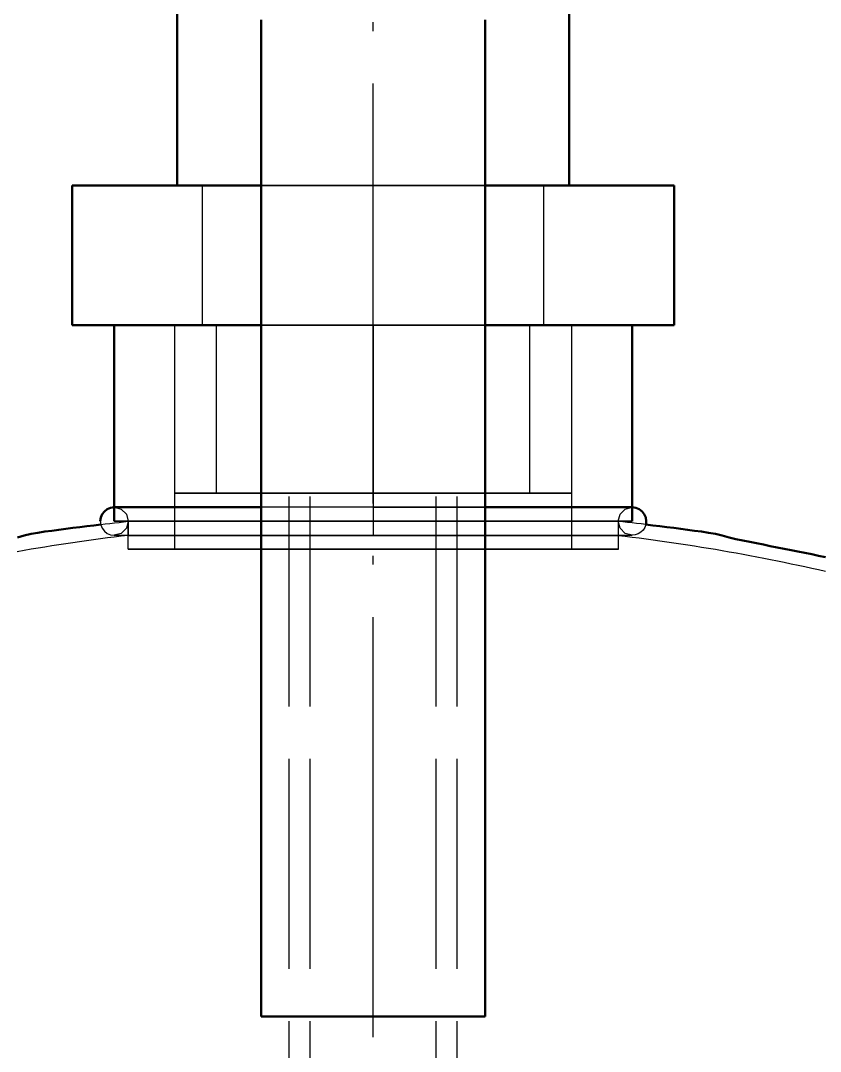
# Model space of a CAD drawing. Header units: millimetres. Extents: x 0 to 420, y 0 to 297.
# Drawn here: x 168.26 to 179.69, y 236.42 to 251.15 of the extents above; entities that cross this region are included whole.
import ezdxf

# ---------------------------------------------------------------- set-up
doc = ezdxf.new("R2010")
doc.units = ezdxf.units.MM
doc.linetypes.add('ISO02-TRAZOS', pattern=[3.75, 3, -0.75])
doc.linetypes.add('ISO04-TRAZO-PUNTO', pattern=[7.625, 6, -0.75, 0.125, -0.75])
for name, color, linetype, lineweight in [('01-VISIBLE', 7, 'CONTINUOUS', 50), ('02-OCULTA', 4, 'ISO02-TRAZOS', 25), ('03-EJE', 1, 'ISO04-TRAZO-PUNTO', 25)]:
    doc.layers.add(name, color=color, linetype=linetype, lineweight=lineweight)

msp = doc.modelspace()

# ---------------------------------------------------------------- linework, layer by layer
at = {"layer": '01-VISIBLE'}
for p, q in [((170.498, 248.795), (170.498, 261.154)), ((176.098, 248.795), (176.098, 261.154)), ((168.998, 246.795), (168.998, 248.795)), ((177.598, 246.795), (177.598, 248.795)), ((169.598, 243.995), (169.598, 246.795)), ((176.998, 243.995), (176.998, 246.795)), ((171.698, 245.261), (171.698, 236.92)), ((174.898, 245.261), (174.898, 236.92))]:
    msp.add_line(p, q, dxfattribs=at)
for points in [[(171.698, 245.261), (171.698, 245.361), (171.698, 245.461), (171.698, 245.561), (171.698, 245.661), (171.698, 245.761), (171.698, 245.861), (171.698, 245.961), (171.698, 246.061), (171.698, 246.161), (171.698, 246.261), (171.698, 246.361), (171.698, 246.461), (171.698, 246.561), (171.698, 246.661), (171.698, 246.761), (171.698, 246.861), (171.698, 246.961), (171.698, 247.061), (171.698, 247.161), (171.698, 247.261), (171.698, 247.361), (171.698, 247.461), (171.698, 247.561), (171.698, 247.661), (171.698, 247.761), (171.698, 247.861), (171.698, 247.961), (171.698, 248.061), (171.698, 248.161), (171.698, 248.261), (171.698, 248.361), (171.698, 248.461), (171.698, 248.561), (171.698, 248.661), (171.698, 248.761), (171.698, 248.861), (171.698, 248.961), (171.698, 249.061), (171.698, 249.161), (171.698, 249.261), (171.698, 249.361), (171.698, 249.461), (171.698, 249.561), (171.698, 249.661), (171.698, 249.761), (171.698, 249.861), (171.698, 249.961), (171.698, 250.061), (171.698, 250.161), (171.698, 250.261), (171.698, 250.361), (171.698, 250.461), (171.698, 250.561), (171.698, 250.661), (171.698, 250.761), (171.698, 250.861), (171.698, 250.961), (171.698, 251.061), (171.698, 251.161)], [(174.898, 245.261), (174.898, 245.361), (174.898, 245.461), (174.898, 245.561), (174.898, 245.661), (174.898, 245.761), (174.898, 245.861), (174.898, 245.961), (174.898, 246.061), (174.898, 246.161), (174.898, 246.261), (174.898, 246.361), (174.898, 246.461), (174.898, 246.561), (174.898, 246.661), (174.898, 246.761), (174.898, 246.861), (174.898, 246.961), (174.898, 247.061), (174.898, 247.161), (174.898, 247.261), (174.898, 247.361), (174.898, 247.461), (174.898, 247.561), (174.898, 247.661), (174.898, 247.761), (174.898, 247.861), (174.898, 247.961), (174.898, 248.061), (174.898, 248.161), (174.898, 248.261), (174.898, 248.361), (174.898, 248.461), (174.898, 248.561), (174.898, 248.661), (174.898, 248.761), (174.898, 248.861), (174.898, 248.961), (174.898, 249.061), (174.898, 249.161), (174.898, 249.261), (174.898, 249.361), (174.898, 249.461), (174.898, 249.561), (174.898, 249.661), (174.898, 249.761), (174.898, 249.861), (174.898, 249.961), (174.898, 250.061), (174.898, 250.161), (174.898, 250.261), (174.898, 250.361), (174.898, 250.461), (174.898, 250.561), (174.898, 250.661), (174.898, 250.761), (174.898, 250.861), (174.898, 250.961), (174.898, 251.061), (174.898, 251.161)], [(168.998, 248.795), (169.098, 248.795), (169.198, 248.795), (169.298, 248.795), (169.398, 248.795), (169.498, 248.795), (169.598, 248.795), (169.698, 248.795), (169.798, 248.795), (169.898, 248.795), (169.998, 248.795), (170.098, 248.795), (170.198, 248.795), (170.298, 248.795), (170.398, 248.795), (170.498, 248.795), (170.598, 248.795), (170.698, 248.795), (170.798, 248.795), (170.898, 248.795), (170.998, 248.795), (171.098, 248.795), (171.198, 248.795), (171.298, 248.795), (171.398, 248.795), (171.498, 248.795), (171.598, 248.795), (171.698, 248.795)], [(174.898, 248.795), (175.002, 248.795), (175.106, 248.795), (175.21, 248.795), (175.314, 248.795), (175.417, 248.795), (175.521, 248.795), (175.625, 248.795), (175.729, 248.795), (175.833, 248.795), (175.937, 248.795), (176.04, 248.795), (176.144, 248.795), (176.248, 248.795), (176.352, 248.795), (176.456, 248.795), (176.56, 248.795), (176.664, 248.795), (176.767, 248.795), (176.871, 248.795), (176.975, 248.795), (177.079, 248.795), (177.183, 248.795), (177.287, 248.795), (177.39, 248.795), (177.494, 248.795), (177.598, 248.795)], [(168.998, 246.795), (169.098, 246.795), (169.198, 246.795), (169.298, 246.795), (169.398, 246.795), (169.498, 246.795), (169.598, 246.795), (169.698, 246.795), (169.798, 246.795), (169.898, 246.795), (169.998, 246.795), (170.098, 246.795), (170.198, 246.795), (170.298, 246.795), (170.398, 246.795), (170.498, 246.795), (170.598, 246.795), (170.698, 246.795), (170.798, 246.795), (170.898, 246.795), (170.998, 246.795), (171.098, 246.795), (171.198, 246.795), (171.298, 246.795), (171.398, 246.795), (171.498, 246.795), (171.598, 246.795), (171.698, 246.795)], [(174.898, 246.795), (175.002, 246.795), (175.106, 246.795), (175.21, 246.795), (175.314, 246.795), (175.417, 246.795), (175.521, 246.795), (175.625, 246.795), (175.729, 246.795), (175.833, 246.795), (175.937, 246.795), (176.04, 246.795), (176.144, 246.795), (176.248, 246.795), (176.352, 246.795), (176.456, 246.795), (176.56, 246.795), (176.664, 246.795), (176.767, 246.795), (176.871, 246.795), (176.975, 246.795), (177.079, 246.795), (177.183, 246.795), (177.287, 246.795), (177.39, 246.795), (177.494, 246.795), (177.598, 246.795)], [(169.598, 244.195), (169.546, 244.188), (169.498, 244.168), (169.457, 244.136), (169.425, 244.095), (169.405, 244.047), (169.398, 243.995)], [(171.698, 244.195), (171.598, 244.195), (171.498, 244.195), (171.398, 244.195), (171.298, 244.195), (171.198, 244.195), (171.098, 244.195), (170.998, 244.195), (170.898, 244.195), (170.798, 244.195), (170.698, 244.195), (170.598, 244.195), (170.498, 244.195), (170.398, 244.195), (170.298, 244.195), (170.198, 244.195), (170.098, 244.195), (169.998, 244.195), (169.898, 244.195), (169.798, 244.195), (169.698, 244.195), (169.598, 244.195)], [(176.998, 244.195), (176.893, 244.195), (176.788, 244.195), (176.683, 244.195), (176.578, 244.195), (176.473, 244.195), (176.368, 244.195), (176.263, 244.195), (176.158, 244.195), (176.053, 244.195), (175.948, 244.195), (175.843, 244.195), (175.738, 244.195), (175.633, 244.195), (175.528, 244.195), (175.423, 244.195), (175.318, 244.195), (175.213, 244.195), (175.108, 244.195), (175.003, 244.195), (174.898, 244.195)], [(177.198, 243.995), (177.191, 244.047), (177.171, 244.095), (177.14, 244.136), (177.098, 244.168), (177.05, 244.188), (176.998, 244.195)], [(168.214, 243.764), (168.311, 243.791), (168.409, 243.815), (168.508, 243.832), (168.607, 243.847), (168.706, 243.86), (168.806, 243.874), (168.906, 243.886), (169.005, 243.899), (169.105, 243.911), (169.204, 243.924), (169.304, 243.936), (169.404, 243.948)], [(177.198, 243.995), (177.198, 243.987), (177.198, 243.979), (177.197, 243.971), (177.196, 243.963), (177.194, 243.956), (177.193, 243.948)], [(179.759, 243.482), (179.66, 243.503), (179.562, 243.523), (179.464, 243.543), (179.365, 243.563), (179.267, 243.583), (179.168, 243.602), (179.07, 243.622), (178.971, 243.641), (178.873, 243.661), (178.775, 243.681), (178.676, 243.7), (178.578, 243.72), (178.479, 243.741), (178.382, 243.764), (178.285, 243.791), (178.187, 243.815), (178.089, 243.832), (177.989, 243.847), (177.89, 243.86), (177.79, 243.874), (177.691, 243.886), (177.591, 243.899), (177.492, 243.911), (177.392, 243.924), (177.292, 243.936), (177.193, 243.948)], [(174.898, 236.92), (174.798, 236.92), (174.698, 236.92), (174.598, 236.92), (174.498, 236.92), (174.398, 236.92), (174.298, 236.92), (174.198, 236.92), (174.098, 236.92), (173.998, 236.92), (173.898, 236.92), (173.798, 236.92), (173.698, 236.92), (173.598, 236.92), (173.498, 236.92), (173.398, 236.92), (173.298, 236.92), (173.198, 236.92), (173.098, 236.92), (172.998, 236.92), (172.898, 236.92), (172.798, 236.92), (172.698, 236.92), (172.598, 236.92), (172.498, 236.92), (172.398, 236.92), (172.298, 236.92), (172.198, 236.92), (172.098, 236.92), (171.998, 236.92), (171.898, 236.92), (171.798, 236.92), (171.698, 236.92)]]:
    msp.add_lwpolyline(points, dxfattribs=at)
at = {"layer": '02-OCULTA'}
for p, q in [((170.498, 248.795), (170.498, 261.554)), ((176.098, 248.795), (176.098, 261.554)), ((170.861, 246.795), (170.861, 248.795)), ((175.298, 248.795), (171.298, 248.795)), ((175.298, 248.795), (171.298, 248.795)), ((175.736, 246.795), (175.736, 248.795)), ((170.461, 243.594), (170.461, 246.795)), ((170.461, 244.395), (170.461, 246.795)), ((171.061, 244.395), (171.061, 246.795)), ((173.298, 246.795), (173.298, 243.594)), ((175.536, 244.395), (175.536, 246.795)), ((176.136, 243.594), (176.136, 246.795)), ((176.136, 244.395), (176.136, 246.795)), ((172.098, 177.6), (172.098, 244.395)), ((172.398, 177.6), (172.398, 244.395)), ((174.198, 177.6), (174.198, 244.395)), ((174.498, 177.6), (174.498, 244.395)), ((169.796, 243.594), (169.796, 243.995)), ((169.798, 243.995), (169.798, 243.794)), ((176.798, 243.995), (176.798, 243.794)), ((176.8, 243.594), (176.8, 243.995))]:
    msp.add_line(p, q, dxfattribs=at)
for points in [[(173.298, 248.795), (173.198, 248.795), (173.098, 248.795), (172.998, 248.795), (172.898, 248.795), (172.798, 248.795), (172.698, 248.795), (172.598, 248.795), (172.498, 248.795), (172.398, 248.795), (172.298, 248.795), (172.198, 248.795), (172.098, 248.795), (171.998, 248.795), (171.898, 248.795), (171.798, 248.795), (171.698, 248.795), (171.598, 248.795), (171.498, 248.795), (171.398, 248.795), (171.298, 248.795), (171.198, 248.795), (171.098, 248.795), (170.998, 248.795), (170.898, 248.795), (170.798, 248.795), (170.698, 248.795), (170.598, 248.795), (170.498, 248.795), (170.398, 248.795), (170.298, 248.795), (170.198, 248.795), (170.098, 248.795), (169.998, 248.795), (169.898, 248.795), (169.798, 248.795), (169.698, 248.795), (169.598, 248.795), (169.498, 248.795), (169.398, 248.795), (169.298, 248.795), (169.198, 248.795), (169.098, 248.795), (168.998, 248.795)], [(171.298, 248.795), (171.198, 248.795), (171.098, 248.795), (170.998, 248.795), (170.898, 248.795), (170.798, 248.795), (170.698, 248.795), (170.598, 248.795), (170.498, 248.795)], [(171.298, 248.795), (171.198, 248.795), (171.098, 248.795), (170.998, 248.795), (170.898, 248.795), (170.798, 248.795), (170.698, 248.795), (170.598, 248.795), (170.498, 248.795)], [(173.298, 248.795), (173.197, 248.795), (173.095, 248.795), (172.993, 248.795), (172.892, 248.795), (172.79, 248.795), (172.689, 248.795), (172.587, 248.795), (172.486, 248.795), (172.384, 248.795), (172.282, 248.795), (172.181, 248.795), (172.079, 248.795), (171.978, 248.795), (171.876, 248.795), (171.775, 248.795), (171.673, 248.795), (171.572, 248.795), (171.47, 248.795), (171.368, 248.795), (171.267, 248.795), (171.165, 248.795), (171.064, 248.795), (170.962, 248.795), (170.861, 248.795)], [(170.861, 248.795), (170.962, 248.795), (171.064, 248.795), (171.165, 248.795), (171.267, 248.795), (171.368, 248.795), (171.47, 248.795), (171.572, 248.795), (171.673, 248.795), (171.775, 248.795), (171.876, 248.795), (171.978, 248.795), (172.079, 248.795), (172.181, 248.795), (172.282, 248.795), (172.384, 248.795), (172.486, 248.795), (172.587, 248.795), (172.689, 248.795), (172.79, 248.795), (172.892, 248.795), (172.993, 248.795), (173.095, 248.795), (173.197, 248.795), (173.298, 248.795), (173.4, 248.795), (173.501, 248.795), (173.603, 248.795), (173.704, 248.795), (173.806, 248.795), (173.908, 248.795), (174.009, 248.795), (174.111, 248.795), (174.212, 248.795), (174.314, 248.795), (174.415, 248.795), (174.517, 248.795), (174.619, 248.795), (174.72, 248.795), (174.822, 248.795), (174.923, 248.795), (175.025, 248.795), (175.126, 248.795), (175.228, 248.795), (175.329, 248.795), (175.431, 248.795), (175.533, 248.795), (175.634, 248.795), (175.736, 248.795)], [(171.698, 248.795), (171.801, 248.795), (171.905, 248.795), (172.008, 248.795), (172.111, 248.795), (172.214, 248.795), (172.318, 248.795), (172.421, 248.795), (172.524, 248.795), (172.627, 248.795), (172.73, 248.795), (172.834, 248.795), (172.937, 248.795), (173.04, 248.795), (173.143, 248.795), (173.247, 248.795), (173.35, 248.795), (173.453, 248.795), (173.556, 248.795), (173.659, 248.795), (173.763, 248.795), (173.866, 248.795), (173.969, 248.795), (174.072, 248.795), (174.176, 248.795), (174.279, 248.795), (174.382, 248.795), (174.485, 248.795), (174.588, 248.795), (174.692, 248.795), (174.795, 248.795), (174.898, 248.795)], [(177.598, 248.795), (177.496, 248.795), (177.393, 248.795), (177.291, 248.795), (177.189, 248.795), (177.086, 248.795), (176.984, 248.795), (176.881, 248.795), (176.779, 248.795), (176.677, 248.795), (176.574, 248.795), (176.472, 248.795), (176.37, 248.795), (176.267, 248.795), (176.165, 248.795), (176.062, 248.795), (175.96, 248.795), (175.858, 248.795), (175.755, 248.795), (175.653, 248.795), (175.551, 248.795), (175.448, 248.795), (175.346, 248.795), (175.243, 248.795), (175.141, 248.795), (175.039, 248.795), (174.936, 248.795), (174.834, 248.795), (174.731, 248.795), (174.629, 248.795), (174.527, 248.795), (174.424, 248.795), (174.322, 248.795), (174.22, 248.795), (174.117, 248.795), (174.015, 248.795), (173.912, 248.795), (173.81, 248.795), (173.708, 248.795), (173.605, 248.795), (173.503, 248.795), (173.401, 248.795), (173.298, 248.795)], [(175.736, 248.795), (175.634, 248.795), (175.533, 248.795), (175.431, 248.795), (175.329, 248.795), (175.228, 248.795), (175.126, 248.795), (175.025, 248.795), (174.923, 248.795), (174.822, 248.795), (174.72, 248.795), (174.619, 248.795), (174.517, 248.795), (174.415, 248.795), (174.314, 248.795), (174.212, 248.795), (174.111, 248.795), (174.009, 248.795), (173.908, 248.795), (173.806, 248.795), (173.704, 248.795), (173.603, 248.795), (173.501, 248.795), (173.4, 248.795), (173.298, 248.795)], [(175.298, 248.795), (175.398, 248.795), (175.498, 248.795), (175.598, 248.795), (175.698, 248.795), (175.798, 248.795), (175.898, 248.795), (175.998, 248.795), (176.098, 248.795)], [(175.298, 248.795), (175.398, 248.795), (175.498, 248.795), (175.598, 248.795), (175.698, 248.795), (175.798, 248.795), (175.898, 248.795), (175.998, 248.795), (176.098, 248.795)], [(173.298, 246.795), (173.198, 246.795), (173.098, 246.795), (172.998, 246.795), (172.898, 246.795), (172.798, 246.795), (172.698, 246.795), (172.598, 246.795), (172.498, 246.795), (172.398, 246.795), (172.298, 246.795), (172.198, 246.795), (172.098, 246.795), (171.998, 246.795), (171.898, 246.795), (171.798, 246.795), (171.698, 246.795), (171.598, 246.795), (171.498, 246.795), (171.398, 246.795), (171.298, 246.795), (171.198, 246.795), (171.098, 246.795), (170.998, 246.795), (170.898, 246.795), (170.798, 246.795), (170.698, 246.795), (170.598, 246.795), (170.498, 246.795), (170.398, 246.795), (170.298, 246.795), (170.198, 246.795), (170.098, 246.795), (169.998, 246.795), (169.898, 246.795), (169.798, 246.795), (169.698, 246.795), (169.598, 246.795), (169.498, 246.795), (169.398, 246.795), (169.298, 246.795), (169.198, 246.795), (169.098, 246.795), (168.998, 246.795)], [(173.298, 246.795), (173.198, 246.795), (173.098, 246.795), (172.998, 246.795), (172.898, 246.795), (172.798, 246.795), (172.698, 246.795), (172.598, 246.795), (172.498, 246.795), (172.398, 246.795), (172.298, 246.795), (172.198, 246.795), (172.098, 246.795), (171.998, 246.795), (171.898, 246.795), (171.798, 246.795), (171.698, 246.795), (171.598, 246.795), (171.498, 246.795), (171.398, 246.795), (171.298, 246.795), (171.198, 246.795), (171.098, 246.795), (170.998, 246.795), (170.898, 246.795), (170.798, 246.795), (170.698, 246.795), (170.598, 246.795), (170.498, 246.795), (170.398, 246.795), (170.298, 246.795), (170.198, 246.795), (170.098, 246.795), (169.998, 246.795), (169.898, 246.795), (169.798, 246.795), (169.698, 246.795), (169.598, 246.795)], [(169.598, 246.795), (169.698, 246.795), (169.798, 246.795), (169.898, 246.795), (169.998, 246.795), (170.098, 246.795), (170.198, 246.795), (170.298, 246.795), (170.398, 246.795), (170.498, 246.795), (170.598, 246.795), (170.698, 246.795), (170.798, 246.795), (170.898, 246.795), (170.998, 246.795), (171.098, 246.795), (171.198, 246.795), (171.298, 246.795), (171.398, 246.795), (171.498, 246.795), (171.598, 246.795), (171.698, 246.795), (171.798, 246.795), (171.898, 246.795), (171.998, 246.795), (172.098, 246.795), (172.198, 246.795), (172.298, 246.795), (172.398, 246.795), (172.498, 246.795), (172.598, 246.795), (172.698, 246.795), (172.798, 246.795), (172.898, 246.795), (172.998, 246.795), (173.098, 246.795), (173.198, 246.795), (173.298, 246.795), (173.398, 246.795), (173.498, 246.795), (173.598, 246.795), (173.698, 246.795), (173.798, 246.795), (173.898, 246.795), (173.998, 246.795), (174.098, 246.795), (174.198, 246.795), (174.298, 246.795), (174.398, 246.795), (174.498, 246.795), (174.598, 246.795), (174.698, 246.795), (174.798, 246.795), (174.898, 246.795), (174.998, 246.795), (175.098, 246.795), (175.198, 246.795), (175.298, 246.795), (175.398, 246.795), (175.498, 246.795), (175.598, 246.795), (175.698, 246.795), (175.798, 246.795), (175.898, 246.795), (175.998, 246.795), (176.098, 246.795), (176.198, 246.795), (176.298, 246.795), (176.398, 246.795), (176.498, 246.795), (176.598, 246.795), (176.698, 246.795), (176.798, 246.795), (176.898, 246.795), (176.998, 246.795)], [(173.298, 246.795), (173.197, 246.795), (173.095, 246.795), (172.994, 246.795), (172.893, 246.795), (172.791, 246.795), (172.69, 246.795), (172.589, 246.795), (172.487, 246.795), (172.386, 246.795), (172.285, 246.795), (172.183, 246.795), (172.082, 246.795), (171.981, 246.795), (171.879, 246.795), (171.778, 246.795), (171.677, 246.795), (171.575, 246.795), (171.474, 246.795), (171.373, 246.795), (171.271, 246.795), (171.17, 246.795), (171.069, 246.795), (170.967, 246.795), (170.866, 246.795), (170.765, 246.795), (170.663, 246.795), (170.562, 246.795), (170.461, 246.795)], [(170.461, 246.795), (170.562, 246.795), (170.663, 246.795), (170.765, 246.795), (170.866, 246.795), (170.967, 246.795), (171.069, 246.795), (171.17, 246.795), (171.271, 246.795), (171.373, 246.795), (171.474, 246.795), (171.575, 246.795), (171.677, 246.795), (171.778, 246.795), (171.879, 246.795), (171.981, 246.795), (172.082, 246.795), (172.183, 246.795), (172.285, 246.795), (172.386, 246.795), (172.487, 246.795), (172.589, 246.795), (172.69, 246.795), (172.791, 246.795), (172.893, 246.795), (172.994, 246.795), (173.095, 246.795), (173.197, 246.795), (173.298, 246.795), (173.4, 246.795), (173.501, 246.795), (173.602, 246.795), (173.704, 246.795), (173.805, 246.795), (173.906, 246.795), (174.008, 246.795), (174.109, 246.795), (174.21, 246.795), (174.312, 246.795), (174.413, 246.795), (174.514, 246.795), (174.616, 246.795), (174.717, 246.795), (174.818, 246.795), (174.92, 246.795), (175.021, 246.795), (175.122, 246.795), (175.224, 246.795), (175.325, 246.795), (175.426, 246.795), (175.528, 246.795), (175.629, 246.795), (175.73, 246.795), (175.832, 246.795), (175.933, 246.795), (176.034, 246.795), (176.136, 246.795)], [(173.298, 246.795), (173.197, 246.795), (173.095, 246.795), (172.994, 246.795), (172.893, 246.795), (172.791, 246.795), (172.69, 246.795), (172.589, 246.795), (172.487, 246.795), (172.386, 246.795), (172.285, 246.795), (172.183, 246.795), (172.082, 246.795), (171.981, 246.795), (171.879, 246.795), (171.778, 246.795), (171.677, 246.795), (171.575, 246.795), (171.474, 246.795), (171.373, 246.795), (171.271, 246.795), (171.17, 246.795), (171.069, 246.795), (170.967, 246.795), (170.866, 246.795), (170.765, 246.795), (170.663, 246.795), (170.562, 246.795), (170.461, 246.795)], [(170.461, 246.795), (170.562, 246.795), (170.663, 246.795), (170.765, 246.795), (170.866, 246.795), (170.967, 246.795), (171.069, 246.795), (171.17, 246.795), (171.271, 246.795), (171.373, 246.795), (171.474, 246.795), (171.575, 246.795), (171.677, 246.795), (171.778, 246.795), (171.879, 246.795), (171.981, 246.795), (172.082, 246.795), (172.183, 246.795), (172.285, 246.795), (172.386, 246.795), (172.487, 246.795), (172.589, 246.795), (172.69, 246.795), (172.791, 246.795), (172.893, 246.795), (172.994, 246.795), (173.095, 246.795), (173.197, 246.795), (173.298, 246.795), (173.4, 246.795), (173.501, 246.795), (173.602, 246.795), (173.704, 246.795), (173.805, 246.795), (173.906, 246.795), (174.008, 246.795), (174.109, 246.795), (174.21, 246.795), (174.312, 246.795), (174.413, 246.795), (174.514, 246.795), (174.616, 246.795), (174.717, 246.795), (174.818, 246.795), (174.92, 246.795), (175.021, 246.795), (175.122, 246.795), (175.224, 246.795), (175.325, 246.795), (175.426, 246.795), (175.528, 246.795), (175.629, 246.795), (175.73, 246.795), (175.832, 246.795), (175.933, 246.795), (176.034, 246.795), (176.136, 246.795)], [(173.298, 246.795), (173.197, 246.795), (173.095, 246.795), (172.993, 246.795), (172.892, 246.795), (172.79, 246.795), (172.689, 246.795), (172.587, 246.795), (172.486, 246.795), (172.384, 246.795), (172.282, 246.795), (172.181, 246.795), (172.079, 246.795), (171.978, 246.795), (171.876, 246.795), (171.775, 246.795), (171.673, 246.795), (171.572, 246.795), (171.47, 246.795), (171.368, 246.795), (171.267, 246.795), (171.165, 246.795), (171.064, 246.795), (170.962, 246.795), (170.861, 246.795)], [(170.861, 246.795), (170.962, 246.795), (171.064, 246.795), (171.165, 246.795), (171.267, 246.795), (171.368, 246.795), (171.47, 246.795), (171.572, 246.795), (171.673, 246.795), (171.775, 246.795), (171.876, 246.795), (171.978, 246.795), (172.079, 246.795), (172.181, 246.795), (172.282, 246.795), (172.384, 246.795), (172.486, 246.795), (172.587, 246.795), (172.689, 246.795), (172.79, 246.795), (172.892, 246.795), (172.993, 246.795), (173.095, 246.795), (173.197, 246.795), (173.298, 246.795), (173.4, 246.795), (173.501, 246.795), (173.603, 246.795), (173.704, 246.795), (173.806, 246.795), (173.908, 246.795), (174.009, 246.795), (174.111, 246.795), (174.212, 246.795), (174.314, 246.795), (174.415, 246.795), (174.517, 246.795), (174.619, 246.795), (174.72, 246.795), (174.822, 246.795), (174.923, 246.795), (175.025, 246.795), (175.126, 246.795), (175.228, 246.795), (175.329, 246.795), (175.431, 246.795), (175.533, 246.795), (175.634, 246.795), (175.736, 246.795)], [(173.298, 246.795), (173.196, 246.795), (173.095, 246.795), (172.993, 246.795), (172.891, 246.795), (172.79, 246.795), (172.688, 246.795), (172.586, 246.795), (172.484, 246.795), (172.383, 246.795), (172.281, 246.795), (172.179, 246.795), (172.078, 246.795), (171.976, 246.795), (171.874, 246.795), (171.773, 246.795), (171.671, 246.795), (171.569, 246.795), (171.467, 246.795), (171.366, 246.795), (171.264, 246.795), (171.162, 246.795), (171.061, 246.795)], [(171.061, 246.795), (171.162, 246.795), (171.264, 246.795), (171.366, 246.795), (171.467, 246.795), (171.569, 246.795), (171.671, 246.795), (171.773, 246.795), (171.874, 246.795), (171.976, 246.795), (172.078, 246.795), (172.179, 246.795), (172.281, 246.795), (172.383, 246.795), (172.484, 246.795), (172.586, 246.795), (172.688, 246.795), (172.79, 246.795), (172.891, 246.795), (172.993, 246.795), (173.095, 246.795), (173.196, 246.795), (173.298, 246.795), (173.4, 246.795), (173.502, 246.795), (173.603, 246.795), (173.705, 246.795), (173.807, 246.795), (173.908, 246.795), (174.01, 246.795), (174.112, 246.795), (174.214, 246.795), (174.315, 246.795), (174.417, 246.795), (174.519, 246.795), (174.62, 246.795), (174.722, 246.795), (174.824, 246.795), (174.926, 246.795), (175.027, 246.795), (175.129, 246.795), (175.231, 246.795), (175.332, 246.795), (175.434, 246.795), (175.536, 246.795)], [(171.698, 246.795), (171.801, 246.795), (171.905, 246.795), (172.008, 246.795), (172.111, 246.795), (172.214, 246.795), (172.318, 246.795), (172.421, 246.795), (172.524, 246.795), (172.627, 246.795), (172.73, 246.795), (172.834, 246.795), (172.937, 246.795), (173.04, 246.795), (173.143, 246.795), (173.247, 246.795), (173.35, 246.795), (173.453, 246.795), (173.556, 246.795), (173.659, 246.795), (173.763, 246.795), (173.866, 246.795), (173.969, 246.795), (174.072, 246.795), (174.176, 246.795), (174.279, 246.795), (174.382, 246.795), (174.485, 246.795), (174.588, 246.795), (174.692, 246.795), (174.795, 246.795), (174.898, 246.795)], [(176.136, 246.795), (176.034, 246.795), (175.933, 246.795), (175.832, 246.795), (175.73, 246.795), (175.629, 246.795), (175.528, 246.795), (175.426, 246.795), (175.325, 246.795), (175.224, 246.795), (175.122, 246.795), (175.021, 246.795), (174.92, 246.795), (174.818, 246.795), (174.717, 246.795), (174.616, 246.795), (174.514, 246.795), (174.413, 246.795), (174.312, 246.795), (174.21, 246.795), (174.109, 246.795), (174.008, 246.795), (173.906, 246.795), (173.805, 246.795), (173.704, 246.795), (173.602, 246.795), (173.501, 246.795), (173.4, 246.795), (173.298, 246.795)], [(176.998, 246.795), (176.898, 246.795), (176.798, 246.795), (176.698, 246.795), (176.598, 246.795), (176.498, 246.795), (176.398, 246.795), (176.298, 246.795), (176.198, 246.795), (176.098, 246.795), (175.998, 246.795), (175.898, 246.795), (175.798, 246.795), (175.698, 246.795), (175.598, 246.795), (175.498, 246.795), (175.398, 246.795), (175.298, 246.795), (175.198, 246.795), (175.098, 246.795), (174.998, 246.795), (174.898, 246.795), (174.798, 246.795), (174.698, 246.795), (174.598, 246.795), (174.498, 246.795), (174.398, 246.795), (174.298, 246.795), (174.198, 246.795), (174.098, 246.795), (173.998, 246.795), (173.898, 246.795), (173.798, 246.795), (173.698, 246.795), (173.598, 246.795), (173.498, 246.795), (173.398, 246.795), (173.298, 246.795)], [(177.598, 246.795), (177.496, 246.795), (177.393, 246.795), (177.291, 246.795), (177.189, 246.795), (177.086, 246.795), (176.984, 246.795), (176.881, 246.795), (176.779, 246.795), (176.677, 246.795), (176.574, 246.795), (176.472, 246.795), (176.37, 246.795), (176.267, 246.795), (176.165, 246.795), (176.062, 246.795), (175.96, 246.795), (175.858, 246.795), (175.755, 246.795), (175.653, 246.795), (175.551, 246.795), (175.448, 246.795), (175.346, 246.795), (175.243, 246.795), (175.141, 246.795), (175.039, 246.795), (174.936, 246.795), (174.834, 246.795), (174.731, 246.795), (174.629, 246.795), (174.527, 246.795), (174.424, 246.795), (174.322, 246.795), (174.22, 246.795), (174.117, 246.795), (174.015, 246.795), (173.912, 246.795), (173.81, 246.795), (173.708, 246.795), (173.605, 246.795), (173.503, 246.795), (173.401, 246.795), (173.298, 246.795)], [(175.736, 246.795), (175.634, 246.795), (175.533, 246.795), (175.431, 246.795), (175.329, 246.795), (175.228, 246.795), (175.126, 246.795), (175.025, 246.795), (174.923, 246.795), (174.822, 246.795), (174.72, 246.795), (174.619, 246.795), (174.517, 246.795), (174.415, 246.795), (174.314, 246.795), (174.212, 246.795), (174.111, 246.795), (174.009, 246.795), (173.908, 246.795), (173.806, 246.795), (173.704, 246.795), (173.603, 246.795), (173.501, 246.795), (173.4, 246.795), (173.298, 246.795)], [(176.136, 246.795), (176.034, 246.795), (175.933, 246.795), (175.832, 246.795), (175.73, 246.795), (175.629, 246.795), (175.528, 246.795), (175.426, 246.795), (175.325, 246.795), (175.224, 246.795), (175.122, 246.795), (175.021, 246.795), (174.92, 246.795), (174.818, 246.795), (174.717, 246.795), (174.616, 246.795), (174.514, 246.795), (174.413, 246.795), (174.312, 246.795), (174.21, 246.795), (174.109, 246.795), (174.008, 246.795), (173.906, 246.795), (173.805, 246.795), (173.704, 246.795), (173.602, 246.795), (173.501, 246.795), (173.4, 246.795), (173.298, 246.795)], [(175.536, 246.795), (175.434, 246.795), (175.332, 246.795), (175.231, 246.795), (175.129, 246.795), (175.027, 246.795), (174.926, 246.795), (174.824, 246.795), (174.722, 246.795), (174.62, 246.795), (174.519, 246.795), (174.417, 246.795), (174.315, 246.795), (174.214, 246.795), (174.112, 246.795), (174.01, 246.795), (173.908, 246.795), (173.807, 246.795), (173.705, 246.795), (173.603, 246.795), (173.502, 246.795), (173.4, 246.795), (173.298, 246.795)], [(173.298, 244.395), (173.197, 244.395), (173.095, 244.395), (172.994, 244.395), (172.893, 244.395), (172.791, 244.395), (172.69, 244.395), (172.589, 244.395), (172.487, 244.395), (172.386, 244.395), (172.285, 244.395), (172.183, 244.395), (172.082, 244.395), (171.981, 244.395), (171.879, 244.395), (171.778, 244.395), (171.677, 244.395), (171.575, 244.395), (171.474, 244.395), (171.373, 244.395), (171.271, 244.395), (171.17, 244.395), (171.069, 244.395), (170.967, 244.395), (170.866, 244.395), (170.765, 244.395), (170.663, 244.395), (170.562, 244.395), (170.461, 244.395)], [(170.461, 244.395), (170.562, 244.395), (170.663, 244.395), (170.765, 244.395), (170.866, 244.395), (170.967, 244.395), (171.069, 244.395), (171.17, 244.395), (171.271, 244.395), (171.373, 244.395), (171.474, 244.395), (171.575, 244.395), (171.677, 244.395), (171.778, 244.395), (171.879, 244.395), (171.981, 244.395), (172.082, 244.395), (172.183, 244.395), (172.285, 244.395), (172.386, 244.395), (172.487, 244.395), (172.589, 244.395), (172.69, 244.395), (172.791, 244.395), (172.893, 244.395), (172.994, 244.395), (173.095, 244.395), (173.197, 244.395), (173.298, 244.395), (173.4, 244.395), (173.501, 244.395), (173.602, 244.395), (173.704, 244.395), (173.805, 244.395), (173.906, 244.395), (174.008, 244.395), (174.109, 244.395), (174.21, 244.395), (174.312, 244.395), (174.413, 244.395), (174.514, 244.395), (174.616, 244.395), (174.717, 244.395), (174.818, 244.395), (174.92, 244.395), (175.021, 244.395), (175.122, 244.395), (175.224, 244.395), (175.325, 244.395), (175.426, 244.395), (175.528, 244.395), (175.629, 244.395), (175.73, 244.395), (175.832, 244.395), (175.933, 244.395), (176.034, 244.395), (176.136, 244.395)], [(173.298, 244.395), (173.196, 244.395), (173.095, 244.395), (172.993, 244.395), (172.891, 244.395), (172.79, 244.395), (172.688, 244.395), (172.586, 244.395), (172.484, 244.395), (172.383, 244.395), (172.281, 244.395), (172.179, 244.395), (172.078, 244.395), (171.976, 244.395), (171.874, 244.395), (171.773, 244.395), (171.671, 244.395), (171.569, 244.395), (171.467, 244.395), (171.366, 244.395), (171.264, 244.395), (171.162, 244.395), (171.061, 244.395)], [(171.061, 244.395), (171.162, 244.395), (171.264, 244.395), (171.366, 244.395), (171.467, 244.395), (171.569, 244.395), (171.671, 244.395), (171.773, 244.395), (171.874, 244.395), (171.976, 244.395), (172.078, 244.395), (172.179, 244.395), (172.281, 244.395), (172.383, 244.395), (172.484, 244.395), (172.586, 244.395), (172.688, 244.395), (172.79, 244.395), (172.891, 244.395), (172.993, 244.395), (173.095, 244.395), (173.196, 244.395), (173.298, 244.395), (173.4, 244.395), (173.502, 244.395), (173.603, 244.395), (173.705, 244.395), (173.807, 244.395), (173.908, 244.395), (174.01, 244.395), (174.112, 244.395), (174.214, 244.395), (174.315, 244.395), (174.417, 244.395), (174.519, 244.395), (174.62, 244.395), (174.722, 244.395), (174.824, 244.395), (174.926, 244.395), (175.027, 244.395), (175.129, 244.395), (175.231, 244.395), (175.332, 244.395), (175.434, 244.395), (175.536, 244.395)], [(173.298, 244.395), (173.198, 244.395), (173.098, 244.395), (172.998, 244.395), (172.898, 244.395), (172.798, 244.395), (172.698, 244.395), (172.598, 244.395), (172.498, 244.395), (172.398, 244.395), (172.298, 244.395), (172.198, 244.395), (172.098, 244.395)], [(172.098, 244.395), (172.198, 244.395), (172.298, 244.395), (172.398, 244.395), (172.498, 244.395), (172.598, 244.395), (172.698, 244.395), (172.798, 244.395), (172.898, 244.395), (172.998, 244.395), (173.098, 244.395), (173.198, 244.395), (173.298, 244.395), (173.398, 244.395), (173.498, 244.395), (173.598, 244.395), (173.698, 244.395), (173.798, 244.395), (173.898, 244.395), (173.998, 244.395), (174.098, 244.395), (174.198, 244.395), (174.298, 244.395), (174.398, 244.395), (174.498, 244.395)], [(173.298, 244.395), (173.198, 244.395), (173.098, 244.395), (172.998, 244.395), (172.898, 244.395), (172.798, 244.395), (172.698, 244.395), (172.598, 244.395), (172.498, 244.395), (172.398, 244.395)], [(172.398, 244.395), (172.498, 244.395), (172.598, 244.395), (172.698, 244.395), (172.798, 244.395), (172.898, 244.395), (172.998, 244.395), (173.098, 244.395), (173.198, 244.395), (173.298, 244.395), (173.398, 244.395), (173.498, 244.395), (173.598, 244.395), (173.698, 244.395), (173.798, 244.395), (173.898, 244.395), (173.998, 244.395), (174.098, 244.395), (174.198, 244.395)], [(176.136, 244.395), (176.034, 244.395), (175.933, 244.395), (175.832, 244.395), (175.73, 244.395), (175.629, 244.395), (175.528, 244.395), (175.426, 244.395), (175.325, 244.395), (175.224, 244.395), (175.122, 244.395), (175.021, 244.395), (174.92, 244.395), (174.818, 244.395), (174.717, 244.395), (174.616, 244.395), (174.514, 244.395), (174.413, 244.395), (174.312, 244.395), (174.21, 244.395), (174.109, 244.395), (174.008, 244.395), (173.906, 244.395), (173.805, 244.395), (173.704, 244.395), (173.602, 244.395), (173.501, 244.395), (173.4, 244.395), (173.298, 244.395)], [(175.536, 244.395), (175.434, 244.395), (175.332, 244.395), (175.231, 244.395), (175.129, 244.395), (175.027, 244.395), (174.926, 244.395), (174.824, 244.395), (174.722, 244.395), (174.62, 244.395), (174.519, 244.395), (174.417, 244.395), (174.315, 244.395), (174.214, 244.395), (174.112, 244.395), (174.01, 244.395), (173.908, 244.395), (173.807, 244.395), (173.705, 244.395), (173.603, 244.395), (173.502, 244.395), (173.4, 244.395), (173.298, 244.395)], [(174.498, 244.395), (174.389, 244.395), (174.28, 244.395), (174.171, 244.395), (174.062, 244.395), (173.953, 244.395), (173.844, 244.395), (173.735, 244.395), (173.625, 244.395), (173.516, 244.395), (173.407, 244.395), (173.298, 244.395)], [(174.198, 244.395), (174.086, 244.395), (173.973, 244.395), (173.861, 244.395), (173.748, 244.395), (173.636, 244.395), (173.523, 244.395), (173.411, 244.395), (173.298, 244.395)], [(173.298, 244.195), (173.198, 244.195), (173.098, 244.195), (172.998, 244.195), (172.898, 244.195), (172.798, 244.195), (172.698, 244.195), (172.598, 244.195), (172.498, 244.195), (172.398, 244.195), (172.298, 244.195), (172.198, 244.195), (172.098, 244.195), (171.998, 244.195), (171.898, 244.195), (171.798, 244.195), (171.698, 244.195), (171.598, 244.195), (171.498, 244.195), (171.398, 244.195), (171.298, 244.195), (171.198, 244.195), (171.098, 244.195), (170.998, 244.195), (170.898, 244.195), (170.798, 244.195), (170.698, 244.195), (170.598, 244.195), (170.498, 244.195), (170.398, 244.195), (170.298, 244.195), (170.198, 244.195), (170.098, 244.195), (169.998, 244.195), (169.898, 244.195), (169.798, 244.195), (169.698, 244.195), (169.598, 244.195)], [(169.598, 244.195), (169.698, 244.168), (169.771, 244.095), (169.798, 243.995), (169.771, 243.895), (169.698, 243.822), (169.598, 243.795)], [(174.898, 244.195), (174.798, 244.195), (174.698, 244.195), (174.598, 244.195), (174.498, 244.195), (174.398, 244.195), (174.298, 244.195), (174.198, 244.195), (174.098, 244.195), (173.998, 244.195), (173.898, 244.195), (173.798, 244.195), (173.698, 244.195), (173.598, 244.195), (173.498, 244.195), (173.398, 244.195), (173.298, 244.195), (173.198, 244.195), (173.098, 244.195), (172.998, 244.195), (172.898, 244.195), (172.798, 244.195), (172.698, 244.195), (172.598, 244.195), (172.498, 244.195), (172.398, 244.195), (172.298, 244.195), (172.198, 244.195), (172.098, 244.195), (171.998, 244.195), (171.898, 244.195), (171.798, 244.195), (171.698, 244.195)], [(173.298, 244.195), (173.398, 244.195), (173.498, 244.195), (173.598, 244.195), (173.698, 244.195), (173.798, 244.195), (173.898, 244.195), (173.998, 244.195), (174.098, 244.195), (174.198, 244.195), (174.298, 244.195), (174.398, 244.195), (174.498, 244.195), (174.598, 244.195), (174.698, 244.195), (174.798, 244.195), (174.898, 244.195), (174.998, 244.195), (175.098, 244.195), (175.198, 244.195), (175.298, 244.195), (175.398, 244.195), (175.498, 244.195), (175.598, 244.195), (175.698, 244.195), (175.798, 244.195), (175.898, 244.195), (175.998, 244.195), (176.098, 244.195), (176.198, 244.195), (176.298, 244.195), (176.398, 244.195), (176.498, 244.195), (176.598, 244.195), (176.698, 244.195), (176.798, 244.195), (176.898, 244.195), (176.998, 244.195)], [(176.998, 243.795), (176.898, 243.822), (176.825, 243.895), (176.798, 243.995), (176.825, 244.095), (176.898, 244.168), (176.998, 244.195)], [(169.398, 243.995), (169.405, 243.943), (169.425, 243.895), (169.457, 243.853), (169.498, 243.822), (169.546, 243.802), (169.598, 243.795)], [(169.404, 243.948), (169.469, 243.956), (169.535, 243.963), (169.601, 243.971), (169.667, 243.979), (169.732, 243.987), (169.798, 243.995)], [(173.298, 243.995), (173.198, 243.995), (173.098, 243.995), (172.998, 243.995), (172.898, 243.995), (172.798, 243.995), (172.698, 243.995), (172.598, 243.995), (172.498, 243.995), (172.398, 243.995), (172.298, 243.995), (172.198, 243.995), (172.098, 243.995), (171.998, 243.995), (171.898, 243.995), (171.798, 243.995), (171.698, 243.995), (171.598, 243.995), (171.498, 243.995), (171.398, 243.995), (171.298, 243.995), (171.198, 243.995), (171.098, 243.995), (170.998, 243.995), (170.898, 243.995), (170.798, 243.995), (170.698, 243.995), (170.598, 243.995), (170.498, 243.995), (170.398, 243.995), (170.298, 243.995), (170.198, 243.995), (170.098, 243.995), (169.998, 243.995), (169.898, 243.995), (169.798, 243.995), (169.698, 243.995), (169.598, 243.995)], [(169.598, 243.995), (169.698, 243.995), (169.798, 243.995), (169.898, 243.995), (169.998, 243.995), (170.098, 243.995), (170.198, 243.995), (170.298, 243.995), (170.398, 243.995), (170.498, 243.995), (170.598, 243.995), (170.698, 243.995), (170.798, 243.995), (170.898, 243.995), (170.998, 243.995), (171.098, 243.995), (171.198, 243.995), (171.298, 243.995), (171.398, 243.995), (171.498, 243.995), (171.598, 243.995), (171.698, 243.995), (171.798, 243.995), (171.898, 243.995), (171.998, 243.995), (172.098, 243.995), (172.198, 243.995), (172.298, 243.995), (172.398, 243.995), (172.498, 243.995), (172.598, 243.995), (172.698, 243.995), (172.798, 243.995), (172.898, 243.995), (172.998, 243.995), (173.098, 243.995), (173.198, 243.995), (173.298, 243.995), (173.398, 243.995), (173.498, 243.995), (173.598, 243.995), (173.698, 243.995), (173.798, 243.995), (173.898, 243.995), (173.998, 243.995), (174.098, 243.995), (174.198, 243.995), (174.298, 243.995), (174.398, 243.995), (174.498, 243.995), (174.598, 243.995), (174.698, 243.995), (174.798, 243.995), (174.898, 243.995), (174.998, 243.995), (175.098, 243.995), (175.198, 243.995), (175.298, 243.995), (175.398, 243.995), (175.498, 243.995), (175.598, 243.995), (175.698, 243.995), (175.798, 243.995), (175.898, 243.995), (175.998, 243.995), (176.098, 243.995), (176.198, 243.995), (176.298, 243.995), (176.398, 243.995), (176.498, 243.995), (176.598, 243.995), (176.698, 243.995), (176.798, 243.995), (176.898, 243.995), (176.998, 243.995)], [(173.298, 243.995), (173.198, 243.995), (173.098, 243.995), (172.998, 243.995), (172.898, 243.995), (172.798, 243.995), (172.698, 243.995), (172.598, 243.995), (172.498, 243.995), (172.398, 243.995), (172.298, 243.995), (172.198, 243.995), (172.097, 243.995), (171.997, 243.995), (171.897, 243.995), (171.797, 243.995), (171.697, 243.995), (171.597, 243.995), (171.497, 243.995), (171.397, 243.995), (171.297, 243.995), (171.197, 243.995), (171.097, 243.995), (170.997, 243.995), (170.897, 243.995), (170.797, 243.995), (170.697, 243.995), (170.597, 243.995), (170.497, 243.995), (170.397, 243.995), (170.296, 243.995), (170.196, 243.995), (170.096, 243.995), (169.996, 243.995), (169.896, 243.995), (169.796, 243.995)], [(169.796, 243.995), (169.896, 243.995), (169.996, 243.995), (170.096, 243.995), (170.196, 243.995), (170.296, 243.995), (170.397, 243.995), (170.497, 243.995), (170.597, 243.995), (170.697, 243.995), (170.797, 243.995), (170.897, 243.995), (170.997, 243.995), (171.097, 243.995), (171.197, 243.995), (171.297, 243.995), (171.397, 243.995), (171.497, 243.995), (171.597, 243.995), (171.697, 243.995), (171.797, 243.995), (171.897, 243.995), (171.997, 243.995), (172.097, 243.995), (172.198, 243.995), (172.298, 243.995), (172.398, 243.995), (172.498, 243.995), (172.598, 243.995), (172.698, 243.995), (172.798, 243.995), (172.898, 243.995), (172.998, 243.995), (173.098, 243.995), (173.198, 243.995), (173.298, 243.995), (173.398, 243.995), (173.498, 243.995), (173.598, 243.995), (173.698, 243.995), (173.798, 243.995), (173.899, 243.995), (173.999, 243.995), (174.099, 243.995), (174.199, 243.995), (174.299, 243.995), (174.399, 243.995), (174.499, 243.995), (174.599, 243.995), (174.699, 243.995), (174.799, 243.995), (174.899, 243.995), (174.999, 243.995), (175.099, 243.995), (175.199, 243.995), (175.299, 243.995), (175.399, 243.995), (175.499, 243.995), (175.599, 243.995), (175.7, 243.995), (175.8, 243.995), (175.9, 243.995), (176, 243.995), (176.1, 243.995), (176.2, 243.995), (176.3, 243.995), (176.4, 243.995), (176.5, 243.995), (176.6, 243.995), (176.7, 243.995), (176.8, 243.995)], [(173.298, 243.995), (173.195, 243.995), (173.092, 243.995), (172.989, 243.995), (172.886, 243.995), (172.783, 243.995), (172.681, 243.995), (172.578, 243.995), (172.475, 243.995), (172.372, 243.995), (172.269, 243.995), (172.166, 243.995), (172.063, 243.995), (171.96, 243.995), (171.857, 243.995), (171.754, 243.995), (171.651, 243.995), (171.548, 243.995), (171.445, 243.995), (171.342, 243.995), (171.239, 243.995), (171.136, 243.995), (171.033, 243.995), (170.931, 243.995), (170.828, 243.995), (170.725, 243.995), (170.622, 243.995), (170.519, 243.995), (170.416, 243.995), (170.313, 243.995), (170.21, 243.995), (170.107, 243.995), (170.004, 243.995), (169.901, 243.995), (169.798, 243.995)], [(169.798, 243.995), (169.9, 243.995), (170.001, 243.995), (170.103, 243.995), (170.204, 243.995), (170.305, 243.995), (170.407, 243.995), (170.508, 243.995), (170.61, 243.995), (170.711, 243.995), (170.813, 243.995), (170.914, 243.995), (171.016, 243.995), (171.117, 243.995), (171.218, 243.995), (171.32, 243.995), (171.421, 243.995), (171.523, 243.995), (171.624, 243.995), (171.726, 243.995), (171.827, 243.995), (171.929, 243.995), (172.03, 243.995), (172.131, 243.995), (172.233, 243.995), (172.334, 243.995), (172.436, 243.995), (172.537, 243.995), (172.639, 243.995), (172.74, 243.995), (172.842, 243.995), (172.943, 243.995), (173.045, 243.995), (173.146, 243.995), (173.247, 243.995), (173.349, 243.995), (173.45, 243.995), (173.552, 243.995), (173.653, 243.995), (173.755, 243.995), (173.856, 243.995), (173.958, 243.995), (174.059, 243.995), (174.16, 243.995), (174.262, 243.995), (174.363, 243.995), (174.465, 243.995), (174.566, 243.995), (174.668, 243.995), (174.769, 243.995), (174.871, 243.995), (174.972, 243.995), (175.074, 243.995), (175.175, 243.995), (175.276, 243.995), (175.378, 243.995), (175.479, 243.995), (175.581, 243.995), (175.682, 243.995), (175.784, 243.995), (175.885, 243.995), (175.987, 243.995), (176.088, 243.995), (176.189, 243.995), (176.291, 243.995), (176.392, 243.995), (176.494, 243.995), (176.595, 243.995), (176.697, 243.995), (176.798, 243.995)], [(176.798, 243.995), (176.695, 243.995), (176.592, 243.995), (176.489, 243.995), (176.386, 243.995), (176.283, 243.995), (176.181, 243.995), (176.078, 243.995), (175.975, 243.995), (175.872, 243.995), (175.769, 243.995), (175.666, 243.995), (175.563, 243.995), (175.46, 243.995), (175.357, 243.995), (175.254, 243.995), (175.151, 243.995), (175.048, 243.995), (174.945, 243.995), (174.842, 243.995), (174.739, 243.995), (174.636, 243.995), (174.533, 243.995), (174.431, 243.995), (174.328, 243.995), (174.225, 243.995), (174.122, 243.995), (174.019, 243.995), (173.916, 243.995), (173.813, 243.995), (173.71, 243.995), (173.607, 243.995), (173.504, 243.995), (173.401, 243.995), (173.298, 243.995)], [(176.8, 243.995), (176.7, 243.995), (176.6, 243.995), (176.5, 243.995), (176.4, 243.995), (176.3, 243.995), (176.2, 243.995), (176.1, 243.995), (176, 243.995), (175.9, 243.995), (175.8, 243.995), (175.7, 243.995), (175.599, 243.995), (175.499, 243.995), (175.399, 243.995), (175.299, 243.995), (175.199, 243.995), (175.099, 243.995), (174.999, 243.995), (174.899, 243.995), (174.799, 243.995), (174.699, 243.995), (174.599, 243.995), (174.499, 243.995), (174.399, 243.995), (174.299, 243.995), (174.199, 243.995), (174.099, 243.995), (173.999, 243.995), (173.899, 243.995), (173.798, 243.995), (173.698, 243.995), (173.598, 243.995), (173.498, 243.995), (173.398, 243.995), (173.298, 243.995)], [(176.998, 243.995), (176.898, 243.995), (176.798, 243.995), (176.698, 243.995), (176.598, 243.995), (176.498, 243.995), (176.398, 243.995), (176.298, 243.995), (176.198, 243.995), (176.098, 243.995), (175.998, 243.995), (175.898, 243.995), (175.798, 243.995), (175.698, 243.995), (175.598, 243.995), (175.498, 243.995), (175.398, 243.995), (175.298, 243.995), (175.198, 243.995), (175.098, 243.995), (174.998, 243.995), (174.898, 243.995), (174.798, 243.995), (174.698, 243.995), (174.598, 243.995), (174.498, 243.995), (174.398, 243.995), (174.298, 243.995), (174.198, 243.995), (174.098, 243.995), (173.998, 243.995), (173.898, 243.995), (173.798, 243.995), (173.698, 243.995), (173.598, 243.995), (173.498, 243.995), (173.398, 243.995), (173.298, 243.995)], [(177.193, 243.948), (177.127, 243.956), (177.061, 243.963), (176.995, 243.971), (176.93, 243.979), (176.864, 243.987), (176.798, 243.995)], [(177.193, 243.948), (177.177, 243.906), (177.153, 243.869), (177.122, 243.838), (177.084, 243.814), (177.042, 243.8), (176.998, 243.795)], [(169.798, 243.794), (169.699, 243.782), (169.599, 243.77), (169.5, 243.757), (169.401, 243.744), (169.301, 243.731), (169.202, 243.717), (169.103, 243.703), (169.004, 243.688), (168.904, 243.674), (168.805, 243.658), (168.706, 243.643), (168.608, 243.627), (168.509, 243.611), (168.41, 243.595), (168.311, 243.578), (168.212, 243.56)], [(169.598, 243.795), (169.698, 243.795), (169.798, 243.795), (169.898, 243.795), (169.998, 243.795), (170.098, 243.795), (170.198, 243.795), (170.298, 243.795), (170.398, 243.795), (170.498, 243.795), (170.598, 243.795), (170.698, 243.795), (170.798, 243.795), (170.898, 243.795), (170.998, 243.795), (171.098, 243.795), (171.198, 243.795), (171.298, 243.795), (171.398, 243.795), (171.498, 243.795), (171.598, 243.795), (171.698, 243.795), (171.798, 243.795), (171.898, 243.795), (171.998, 243.795), (172.098, 243.795), (172.198, 243.795), (172.298, 243.795), (172.398, 243.795), (172.498, 243.795), (172.598, 243.795), (172.698, 243.795), (172.798, 243.795), (172.898, 243.795), (172.998, 243.795), (173.098, 243.795), (173.198, 243.795), (173.298, 243.795)], [(169.598, 243.795), (169.698, 243.795), (169.798, 243.795), (169.898, 243.795), (169.998, 243.795), (170.098, 243.795), (170.198, 243.795), (170.298, 243.795), (170.398, 243.795), (170.498, 243.795), (170.598, 243.795), (170.698, 243.795), (170.798, 243.795), (170.898, 243.795), (170.998, 243.795), (171.098, 243.795), (171.198, 243.795), (171.298, 243.795), (171.398, 243.795), (171.498, 243.795), (171.598, 243.795), (171.698, 243.795), (171.798, 243.795), (171.898, 243.795), (171.998, 243.795), (172.098, 243.795), (172.198, 243.795), (172.298, 243.795), (172.398, 243.795), (172.498, 243.795), (172.598, 243.795), (172.698, 243.795), (172.798, 243.795), (172.898, 243.795), (172.998, 243.795), (173.098, 243.795), (173.198, 243.795), (173.298, 243.795), (173.398, 243.795), (173.498, 243.795), (173.598, 243.795), (173.698, 243.795), (173.798, 243.795), (173.898, 243.795), (173.998, 243.795), (174.098, 243.795), (174.198, 243.795), (174.298, 243.795), (174.398, 243.795), (174.498, 243.795), (174.598, 243.795), (174.698, 243.795), (174.798, 243.795), (174.898, 243.795), (174.998, 243.795), (175.098, 243.795), (175.198, 243.795), (175.298, 243.795), (175.398, 243.795), (175.498, 243.795), (175.598, 243.795), (175.698, 243.795), (175.798, 243.795), (175.898, 243.795), (175.998, 243.795), (176.098, 243.795), (176.198, 243.795), (176.298, 243.795), (176.398, 243.795), (176.498, 243.795), (176.598, 243.795), (176.698, 243.795), (176.798, 243.795), (176.898, 243.795), (176.998, 243.795)], [(173.298, 243.794), (173.198, 243.794), (173.098, 243.794), (172.998, 243.794), (172.898, 243.794), (172.798, 243.794), (172.698, 243.794), (172.598, 243.794), (172.498, 243.794), (172.398, 243.794), (172.298, 243.794), (172.198, 243.794), (172.098, 243.794), (171.998, 243.794), (171.898, 243.794), (171.798, 243.794), (171.698, 243.794), (171.598, 243.794), (171.498, 243.794), (171.398, 243.794), (171.298, 243.794), (171.198, 243.794), (171.098, 243.794), (170.998, 243.794), (170.898, 243.794), (170.798, 243.794), (170.698, 243.794), (170.598, 243.794), (170.498, 243.794), (170.398, 243.794), (170.298, 243.794), (170.198, 243.794), (170.098, 243.794), (169.998, 243.794), (169.898, 243.794), (169.798, 243.794)], [(169.798, 243.794), (169.898, 243.794), (169.998, 243.794), (170.098, 243.794), (170.198, 243.794), (170.298, 243.794), (170.398, 243.794), (170.498, 243.794), (170.598, 243.794), (170.698, 243.794), (170.798, 243.794), (170.898, 243.794), (170.998, 243.794), (171.098, 243.794), (171.198, 243.794), (171.298, 243.794), (171.398, 243.794), (171.498, 243.794), (171.598, 243.794), (171.698, 243.794), (171.798, 243.794), (171.898, 243.794), (171.998, 243.794), (172.098, 243.794), (172.198, 243.794), (172.298, 243.794), (172.398, 243.794), (172.498, 243.794), (172.598, 243.794), (172.698, 243.794), (172.798, 243.794), (172.898, 243.794), (172.998, 243.794), (173.098, 243.794), (173.198, 243.794), (173.298, 243.794), (173.398, 243.794), (173.498, 243.794), (173.598, 243.794), (173.698, 243.794), (173.798, 243.794), (173.898, 243.794), (173.998, 243.794), (174.098, 243.794), (174.198, 243.794), (174.298, 243.794), (174.398, 243.794), (174.498, 243.794), (174.598, 243.794), (174.698, 243.794), (174.798, 243.794), (174.898, 243.794), (174.998, 243.794), (175.098, 243.794), (175.198, 243.794), (175.298, 243.794), (175.398, 243.794), (175.498, 243.794), (175.598, 243.794), (175.698, 243.794), (175.798, 243.794), (175.898, 243.794), (175.998, 243.794), (176.098, 243.794), (176.198, 243.794), (176.298, 243.794), (176.398, 243.794), (176.498, 243.794), (176.598, 243.794), (176.698, 243.794), (176.798, 243.794)], [(173.298, 243.795), (173.398, 243.795), (173.498, 243.795), (173.598, 243.795), (173.698, 243.795), (173.798, 243.795), (173.898, 243.795), (173.998, 243.795), (174.098, 243.795), (174.198, 243.795), (174.298, 243.795), (174.398, 243.795), (174.498, 243.795), (174.598, 243.795), (174.698, 243.795), (174.798, 243.795), (174.898, 243.795), (174.998, 243.795), (175.098, 243.795), (175.198, 243.795), (175.298, 243.795), (175.398, 243.795), (175.498, 243.795), (175.598, 243.795), (175.698, 243.795), (175.798, 243.795), (175.898, 243.795), (175.998, 243.795), (176.098, 243.795), (176.198, 243.795), (176.298, 243.795), (176.398, 243.795), (176.498, 243.795), (176.598, 243.795), (176.698, 243.795), (176.798, 243.795), (176.898, 243.795), (176.998, 243.795)], [(176.798, 243.794), (176.695, 243.794), (176.592, 243.794), (176.489, 243.794), (176.386, 243.794), (176.283, 243.794), (176.181, 243.794), (176.078, 243.794), (175.975, 243.794), (175.872, 243.794), (175.769, 243.794), (175.666, 243.794), (175.563, 243.794), (175.46, 243.794), (175.357, 243.794), (175.254, 243.794), (175.151, 243.794), (175.048, 243.794), (174.945, 243.794), (174.842, 243.794), (174.739, 243.794), (174.636, 243.794), (174.533, 243.794), (174.431, 243.794), (174.328, 243.794), (174.225, 243.794), (174.122, 243.794), (174.019, 243.794), (173.916, 243.794), (173.813, 243.794), (173.71, 243.794), (173.607, 243.794), (173.504, 243.794), (173.401, 243.794), (173.298, 243.794)], [(176.798, 243.794), (176.898, 243.782), (176.997, 243.77), (177.096, 243.757), (177.196, 243.744), (177.295, 243.731), (177.394, 243.717), (177.494, 243.703), (177.593, 243.688), (177.692, 243.674), (177.791, 243.658), (177.89, 243.643), (177.989, 243.627), (178.088, 243.611), (178.187, 243.595), (178.285, 243.578), (178.384, 243.56), (178.483, 243.543), (178.581, 243.525), (178.68, 243.507), (178.778, 243.488), (178.877, 243.469), (178.975, 243.45), (179.073, 243.43), (179.171, 243.41), (179.269, 243.389), (179.367, 243.368), (179.465, 243.347), (179.563, 243.326), (179.661, 243.304), (179.759, 243.282)], [(173.298, 243.594), (173.198, 243.594), (173.098, 243.594), (172.998, 243.594), (172.898, 243.594), (172.798, 243.594), (172.698, 243.594), (172.598, 243.594), (172.498, 243.594), (172.398, 243.594), (172.298, 243.594), (172.198, 243.594), (172.097, 243.594), (171.997, 243.594), (171.897, 243.594), (171.797, 243.594), (171.697, 243.594), (171.597, 243.594), (171.497, 243.594), (171.397, 243.594), (171.297, 243.594), (171.197, 243.594), (171.097, 243.594), (170.997, 243.594), (170.897, 243.594), (170.797, 243.594), (170.697, 243.594), (170.597, 243.594), (170.497, 243.594), (170.397, 243.594), (170.296, 243.594), (170.196, 243.594), (170.096, 243.594), (169.996, 243.594), (169.896, 243.594), (169.796, 243.594)], [(169.796, 243.594), (169.896, 243.594), (169.996, 243.594), (170.096, 243.594), (170.196, 243.594), (170.296, 243.594), (170.397, 243.594), (170.497, 243.594), (170.597, 243.594), (170.697, 243.594), (170.797, 243.594), (170.897, 243.594), (170.997, 243.594), (171.097, 243.594), (171.197, 243.594), (171.297, 243.594), (171.397, 243.594), (171.497, 243.594), (171.597, 243.594), (171.697, 243.594), (171.797, 243.594), (171.897, 243.594), (171.997, 243.594), (172.097, 243.594), (172.198, 243.594), (172.298, 243.594), (172.398, 243.594), (172.498, 243.594), (172.598, 243.594), (172.698, 243.594), (172.798, 243.594), (172.898, 243.594), (172.998, 243.594), (173.098, 243.594), (173.198, 243.594), (173.298, 243.594), (173.398, 243.594), (173.498, 243.594), (173.598, 243.594), (173.698, 243.594), (173.798, 243.594), (173.899, 243.594), (173.999, 243.594), (174.099, 243.594), (174.199, 243.594), (174.299, 243.594), (174.399, 243.594), (174.499, 243.594), (174.599, 243.594), (174.699, 243.594), (174.799, 243.594), (174.899, 243.594), (174.999, 243.594), (175.099, 243.594), (175.199, 243.594), (175.299, 243.594), (175.399, 243.594), (175.499, 243.594), (175.599, 243.594), (175.7, 243.594), (175.8, 243.594), (175.9, 243.594), (176, 243.594), (176.1, 243.594), (176.2, 243.594), (176.3, 243.594), (176.4, 243.594), (176.5, 243.594), (176.6, 243.594), (176.7, 243.594), (176.8, 243.594)], [(173.298, 243.594), (173.197, 243.594), (173.095, 243.594), (172.994, 243.594), (172.893, 243.594), (172.791, 243.594), (172.69, 243.594), (172.589, 243.594), (172.487, 243.594), (172.386, 243.594), (172.285, 243.594), (172.183, 243.594), (172.082, 243.594), (171.981, 243.594), (171.879, 243.594), (171.778, 243.594), (171.677, 243.594), (171.575, 243.594), (171.474, 243.594), (171.373, 243.594), (171.271, 243.594), (171.17, 243.594), (171.069, 243.594), (170.967, 243.594), (170.866, 243.594), (170.765, 243.594), (170.663, 243.594), (170.562, 243.594), (170.461, 243.594)], [(170.461, 243.594), (170.562, 243.594), (170.663, 243.594), (170.765, 243.594), (170.866, 243.594), (170.967, 243.594), (171.069, 243.594), (171.17, 243.594), (171.271, 243.594), (171.373, 243.594), (171.474, 243.594), (171.575, 243.594), (171.677, 243.594), (171.778, 243.594), (171.879, 243.594), (171.981, 243.594), (172.082, 243.594), (172.183, 243.594), (172.285, 243.594), (172.386, 243.594), (172.487, 243.594), (172.589, 243.594), (172.69, 243.594), (172.791, 243.594), (172.893, 243.594), (172.994, 243.594), (173.095, 243.594), (173.197, 243.594), (173.298, 243.594), (173.4, 243.594), (173.501, 243.594), (173.602, 243.594), (173.704, 243.594), (173.805, 243.594), (173.906, 243.594), (174.008, 243.594), (174.109, 243.594), (174.21, 243.594), (174.312, 243.594), (174.413, 243.594), (174.514, 243.594), (174.616, 243.594), (174.717, 243.594), (174.818, 243.594), (174.92, 243.594), (175.021, 243.594), (175.122, 243.594), (175.224, 243.594), (175.325, 243.594), (175.426, 243.594), (175.528, 243.594), (175.629, 243.594), (175.73, 243.594), (175.832, 243.594), (175.933, 243.594), (176.034, 243.594), (176.136, 243.594)], [(176.8, 243.594), (176.7, 243.594), (176.6, 243.594), (176.5, 243.594), (176.4, 243.594), (176.3, 243.594), (176.2, 243.594), (176.1, 243.594), (176, 243.594), (175.9, 243.594), (175.8, 243.594), (175.7, 243.594), (175.599, 243.594), (175.499, 243.594), (175.399, 243.594), (175.299, 243.594), (175.199, 243.594), (175.099, 243.594), (174.999, 243.594), (174.899, 243.594), (174.799, 243.594), (174.699, 243.594), (174.599, 243.594), (174.499, 243.594), (174.399, 243.594), (174.299, 243.594), (174.199, 243.594), (174.099, 243.594), (173.999, 243.594), (173.899, 243.594), (173.798, 243.594), (173.698, 243.594), (173.598, 243.594), (173.498, 243.594), (173.398, 243.594), (173.298, 243.594)], [(176.136, 243.594), (176.034, 243.594), (175.933, 243.594), (175.832, 243.594), (175.73, 243.594), (175.629, 243.594), (175.528, 243.594), (175.426, 243.594), (175.325, 243.594), (175.224, 243.594), (175.122, 243.594), (175.021, 243.594), (174.92, 243.594), (174.818, 243.594), (174.717, 243.594), (174.616, 243.594), (174.514, 243.594), (174.413, 243.594), (174.312, 243.594), (174.21, 243.594), (174.109, 243.594), (174.008, 243.594), (173.906, 243.594), (173.805, 243.594), (173.704, 243.594), (173.602, 243.594), (173.501, 243.594), (173.4, 243.594), (173.298, 243.594)], [(171.698, 236.92), (171.805, 236.92), (171.911, 236.92), (172.018, 236.92), (172.125, 236.92), (172.231, 236.92), (172.338, 236.92), (172.445, 236.92), (172.551, 236.92), (172.658, 236.92), (172.765, 236.92), (172.871, 236.92), (172.978, 236.92), (173.085, 236.92), (173.191, 236.92), (173.298, 236.92)], [(173.298, 236.92), (173.398, 236.92), (173.498, 236.92), (173.598, 236.92), (173.698, 236.92), (173.798, 236.92), (173.898, 236.92), (173.998, 236.92), (174.098, 236.92), (174.198, 236.92), (174.298, 236.92), (174.398, 236.92), (174.498, 236.92), (174.598, 236.92), (174.698, 236.92), (174.798, 236.92), (174.898, 236.92)]]:
    msp.add_lwpolyline(points, dxfattribs=at)
at = {"layer": '03-EJE'}
msp.add_line((173.298, 168), (173.298, 251.795), dxfattribs=at)

doc.saveas('drawing.dxf')
